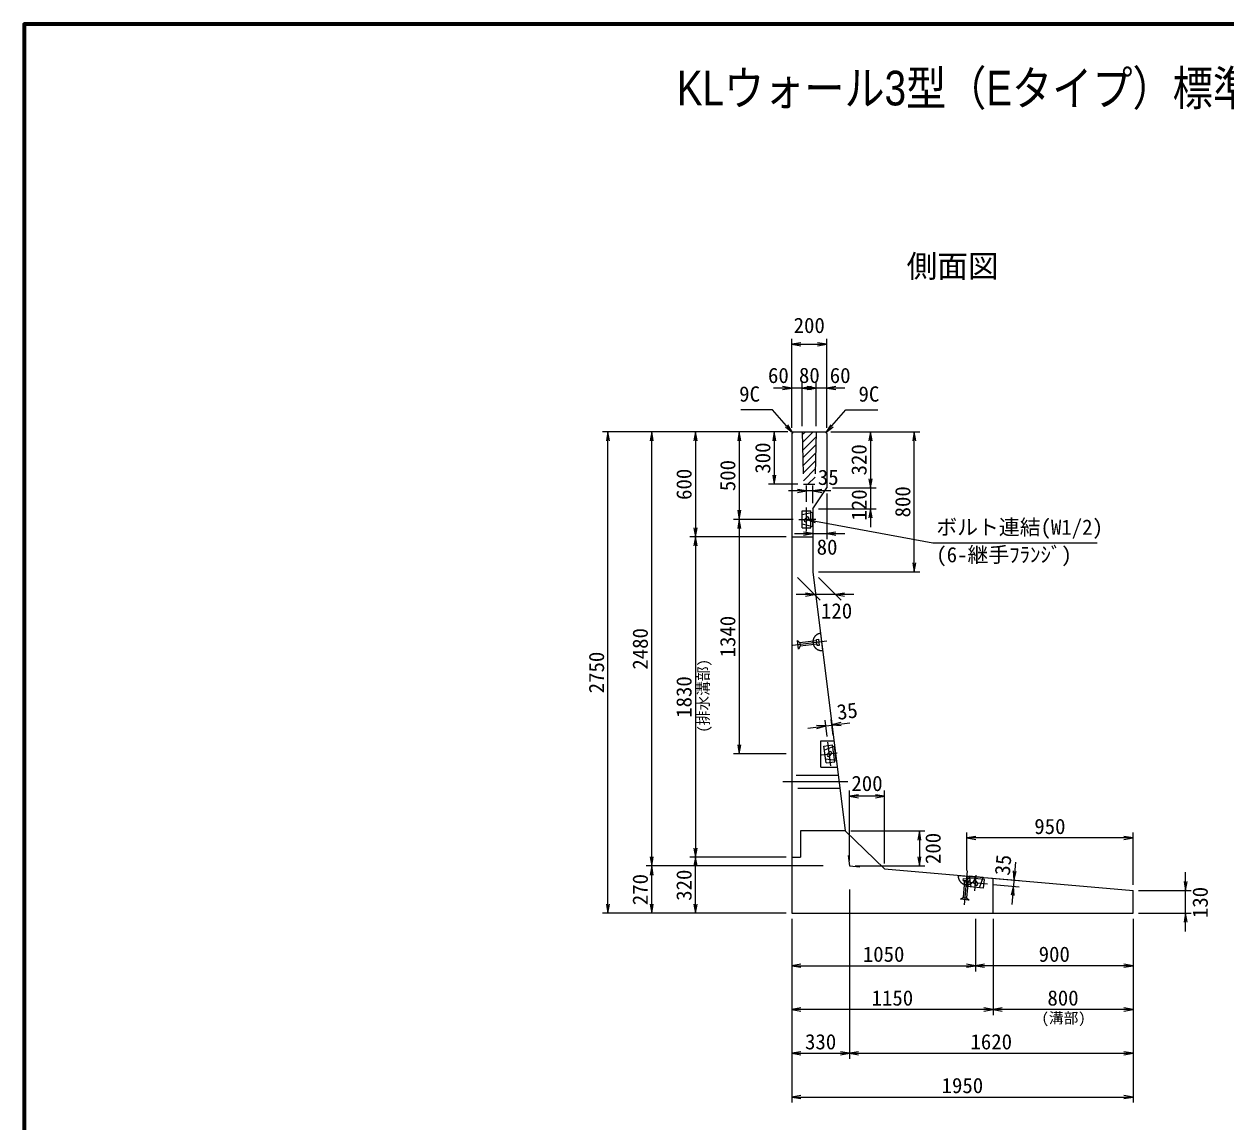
# Model space of a CAD drawing. Units: millimetres at full size, sheet at 1:40. Extents: x 124888 to 140688, y 10657 to 21690.
# Drawn here: x 124888 to 131755, y 15418 to 21690 of the extents above; entities that cross this region are included whole.
import ezdxf
from ezdxf.enums import TextEntityAlignment as Align

# ---------------------------------------------------------------- set-up
doc = ezdxf.new("R2010")
doc.units = ezdxf.units.MM
doc.header["$LTSCALE"] = 40
doc.linetypes.add('CHAIN', pattern=[18.5, 12, -1.5, 3.5, -1.5])
doc.linetypes.add('DASHED', pattern=[7.5, 6, -1.5])
for name, color, linetype, lineweight in [('01図枠', 1, 'Continuous', 70), ('中心', 6, 'CHAIN', 9), ('外形線', 7, 'Continuous', 13), ('寸法', 2, 'Continuous', 9), ('細線', 4, 'Continuous', 9)]:
    doc.layers.add(name, color=color, linetype=linetype, lineweight=lineweight)
doc.layers.add('文字', color=7, linetype='Continuous')
doc.styles.add('ＭＳ ゴシック', font='')
doc.styles.add('ＭＳ Ｐゴシック', font='')
doc.styles.get('ＭＳ ゴシック').set_extended_font_data('MS Gothic')
doc.styles.get('ＭＳ Ｐゴシック').set_extended_font_data('MS PGothic')

# ---------------------------------------------------------------- blocks, each defined once
blk = doc.blocks.new('open_arrow')
at = {"color": 0, "linetype": 'Continuous', "lineweight": -2}
blk.add_lwpolyline([(7.5, 1.25), (0, 0), (7.5, -1.25)], dxfattribs=at)

msp = doc.modelspace()

# ---------------------------------------------------------------- hatches: boundary and pattern name
at = {"layer": '細線'}
h = msp.add_hatch(dxfattribs=at)
h.set_pattern_fill('USER', color=256, style=0, pattern_type=2)
h.set_pattern_definition([(45, (3652.49, 14176.44), (-22.45064, 22.45064), [])])
h.paths.add_polyline_path([(129414.09, 19360.68), (129334.09, 19360.68), (129341.59, 19060.68), (129406.59, 19060.68)])

# ---------------------------------------------------------------- linework, layer by layer
at = {"layer": '01図枠'}
msp.add_lwpolyline([(124887.54, 10809.99), (140687.54, 10809.99), (140687.54, 21689.99), (124887.54, 21689.99)], close=True, dxfattribs=at)
at = {"layer": '中心'}
for p, q in [((129359.09, 18792.18), (129359.09, 18929.18)), ((129314.09, 18860.68), (129404.09, 18860.68)), ((129473.86, 18164.4), (129280.36, 18140.21)), ((129497.31, 17452.7), (129480.32, 17588.65)), ((129444.16, 17515.09), (129533.47, 17526.26)), ((129594.48, 17360.68), (129224.09, 17360.68)), ((130276.67, 16852.66), (130259.88, 16658.39)), ((130320.21, 16738.49), (130327.96, 16828.16)), ((130392.34, 16777.43), (130255.84, 16789.22))]:
    msp.add_line(p, q, dxfattribs=at)
at = {"layer": '外形線'}
for p, q in [((129283.09, 19360.68), (129274.09, 19351.68)), ((129274.09, 19351.68), (129274.09, 16610.68)), ((129283.09, 19360.68), (129465.09, 19360.68)), ((129465.09, 19360.68), (129474.09, 19351.68)), ((129474.09, 19351.68), (129474.09, 19040.68)), ((129394.09, 18920.68), (129474.09, 19040.68)), ((129394.09, 18920.68), (129394.09, 18560.68)), ((129394.09, 18560.68), (129579.09, 17080.68)), ((129579.09, 17080.68), (129804.09, 16863.39)), ((129596.65, 16940.23), (129604.09, 16880.68)), ((129604.09, 16880.68), (129663.88, 16875.51)), ((129804.09, 16863.39), (131224.09, 16740.68)), ((131224.09, 16610.68), (131224.09, 16740.68)), ((129274.09, 16610.68), (131224.09, 16610.68))]:
    msp.add_line(p, q, dxfattribs=at)
at = {"layer": '外形線', "linetype": 'DASHED'}
for p, q in [((129334.09, 19360.68), (129341.59, 19060.68)), ((129414.09, 19360.68), (129406.59, 19060.68)), ((129341.59, 19060.68), (129406.59, 19060.68))]:
    msp.add_line(p, q, dxfattribs=at)
at = {"layer": '寸法'}
for p, q in [((129274.09, 19383.68), (129274.09, 19892.68)), ((129274.09, 19860.68), (129474.09, 19860.68)), ((129474.09, 19383.68), (129474.09, 19892.68)), ((129274.09, 19383.68), (129274.09, 19642.68)), ((129334.09, 19392.68), (129334.09, 19642.68)), ((129334.09, 19392.68), (129334.09, 19642.68)), ((129414.09, 19392.68), (129414.09, 19642.68)), ((129414.09, 19392.68), (129414.09, 19642.68)), ((129474.09, 19383.68), (129474.09, 19642.68)), ((129438.09, 19610.68), (129170.09, 19610.68)), ((129578.09, 19610.68), (129310.09, 19610.68)), ((129438.09, 19610.68), (129310.09, 19610.68)), ((129251.09, 19360.68), (128192.09, 19360.68)), ((128224.09, 16610.68), (128224.09, 19360.68)), ((129251.09, 19360.68), (128442.09, 19360.68)), ((128474.09, 16880.68), (128474.09, 19360.68)), ((129251.09, 19360.68), (128692.09, 19360.68)), ((128724.09, 19360.68), (128724.09, 18760.68)), ((129251.09, 19360.68), (128942.09, 19360.68)), ((128974.09, 19360.68), (128974.09, 18860.68)), ((129251.09, 19360.68), (129142.09, 19360.68)), ((129174.09, 19360.68), (129174.09, 19060.68)), ((129497.09, 19360.68), (130006.09, 19360.68)), ((129497.09, 19360.68), (129756.09, 19360.68)), ((129724.09, 19360.68), (129724.09, 19040.68)), ((129974.09, 18560.68), (129974.09, 19360.68)), ((129724.09, 19144.68), (129724.09, 18816.68)), ((129309.59, 19060.68), (129142.09, 19060.68)), ((129359.09, 18961.18), (129359.09, 19054.87)), ((129394.09, 18952.68), (129394.09, 19054.87)), ((129506.09, 19040.68), (129756.09, 19040.68)), ((129506.09, 19040.68), (129756.09, 19040.68)), ((129498.09, 19022.87), (129255.09, 19022.87)), ((129474.09, 19008.68), (129474.09, 18747.6)), ((129394.09, 18888.68), (129394.09, 18747.6)), ((129426.09, 18920.68), (129756.09, 18920.68)), ((129282.09, 18860.68), (128942.09, 18860.68)), ((129282.09, 18860.68), (128942.09, 18860.68)), ((128974.09, 18860.68), (128974.09, 17520.68)), ((129242.09, 18760.68), (128692.09, 18760.68)), ((129242.09, 18760.68), (128692.09, 18760.68)), ((128724.09, 18760.68), (128724.09, 16930.68)), ((129290.09, 18779.6), (129578.09, 18779.6)), ((129426.09, 18560.68), (130006.09, 18560.68)), ((129306.09, 18528.68), (129436.21, 18398.56)), ((129426.09, 18528.68), (129556.21, 18398.56)), ((129628.21, 18430.56), (129300.21, 18430.56)), ((129365.5, 17668.73), (129606.63, 17698.87)), ((129476.35, 17620.4), (129464.73, 17713.38)), ((129510.75, 17627.43), (129499.46, 17717.72)), ((129242.09, 17520.68), (128942.09, 17520.68)), ((129604.09, 16912.68), (129604.09, 17311.13)), ((129804.09, 16895.39), (129804.09, 17311.13)), ((129804.09, 17279.13), (129604.09, 17279.13)), ((129611.09, 17080.68), (130035.16, 17080.68)), ((130003.16, 17080.68), (130003.16, 16880.68)), ((130274.09, 16854.77), (130274.09, 17072.68)), ((131224.09, 17040.68), (130274.09, 17040.68)), ((131224.09, 16772.68), (131224.09, 17072.68)), ((129242.09, 16930.68), (128692.09, 16930.68)), ((129242.09, 16930.68), (128692.09, 16930.68)), ((128724.09, 16610.68), (128724.09, 16930.68)), ((130552.83, 16903.07), (130531.9, 16660.98)), ((129453.9, 16880.68), (128442.09, 16880.68)), ((129453.9, 16880.68), (128442.09, 16880.68)), ((128474.09, 16610.68), (128474.09, 16880.68)), ((129636.09, 16880.68), (130035.16, 16880.68)), ((131524.09, 16506.68), (131524.09, 16844.68)), ((130398.84, 16811.99), (130575.75, 16796.7)), ((130424.22, 16774.67), (130572.74, 16761.83)), ((129604.09, 16746.13), (129604.09, 15778.68)), ((129604.09, 16746.13), (129604.09, 15778.68)), ((131256.09, 16740.68), (131556.09, 16740.68)), ((129242.09, 16610.68), (128192.09, 16610.68)), ((129242.09, 16610.68), (128442.09, 16610.68)), ((129242.09, 16610.68), (128692.09, 16610.68)), ((129274.09, 16578.68), (129274.09, 15528.68)), ((129274.09, 16578.68), (129274.09, 15778.68)), ((129274.09, 16578.68), (129274.09, 16028.68)), ((129274.09, 16578.68), (129274.09, 16278.68)), ((130324.09, 16578.68), (130324.09, 16278.68)), ((130324.09, 16578.68), (130324.09, 16278.68)), ((130424.09, 16578.68), (130424.09, 16028.68)), ((130424.09, 16578.68), (130424.09, 16028.68)), ((131224.09, 16578.68), (131224.09, 15528.68)), ((131224.09, 16578.68), (131224.09, 15778.68)), ((131224.09, 16578.68), (131224.09, 16278.68)), ((131224.09, 16578.68), (131224.09, 16028.68)), ((131256.09, 16610.68), (131556.09, 16610.68)), ((129274.09, 16310.68), (130324.09, 16310.68)), ((131224.09, 16310.68), (130324.09, 16310.68)), ((130424.09, 16060.68), (129274.09, 16060.68)), ((131224.09, 16060.68), (130424.09, 16060.68)), ((129274.09, 15810.68), (129604.09, 15810.68)), ((129604.09, 15810.68), (131224.09, 15810.68)), ((129274.09, 15560.68), (131224.09, 15560.68))]:
    msp.add_line(p, q, dxfattribs=at)
at = {"layer": '寸法', "color": 3, "linetype": 'DASHED'}
for p, q in [((129438.01, 18209.35), (129450.17, 18112)), ((129313.23, 18119.15), (129307.02, 18168.79)), ((129307.02, 18168.79), (129320.46, 18155.35)), ((129322.94, 18135.48), (129313.23, 18119.15)), ((129416.05, 18167.3), (129320.46, 18155.35)), ((129320.46, 18155.35), (129322.94, 18135.48)), ((129418.54, 18147.43), (129322.94, 18135.48)), ((129415.07, 18175.19), (129426.97, 18176.68)), ((129419.53, 18139.47), (129415.07, 18175.19)), ((129431.44, 18140.95), (129419.53, 18139.47)), ((129426.97, 18176.68), (129431.44, 18140.95)), ((130225.22, 16827), (130322.96, 16818.55)), ((130261.75, 16796.74), (130253.46, 16700.76)), ((130253.83, 16797.42), (130254.86, 16809.38)), ((130289.7, 16794.33), (130253.83, 16797.42)), ((130254.86, 16809.38), (130290.73, 16806.28)), ((130281.7, 16795.02), (130273.41, 16699.04)), ((130290.73, 16806.28), (130289.7, 16794.33)), ((130237.51, 16690.43), (130253.46, 16700.76)), ((130287.35, 16686.13), (130237.51, 16690.43)), ((130253.46, 16700.76), (130273.41, 16699.04)), ((130273.41, 16699.04), (130287.35, 16686.13))]:
    msp.add_line(p, q, dxfattribs=at)
at = {"layer": '寸法'}
for points in [[(129278.57, 19356.15), (129244.39, 19395.34), (129164.61, 19486.82), (128982.87, 19486.82)], [(129469.61, 19356.15), (129503.79, 19395.34), (129583.57, 19486.82), (129765.31, 19486.82)], [(129359.09, 18860.68), (129410.21, 18851.14), (130079.99, 18726.21), (131018.59, 18726.21)]]:
    msp.add_lwpolyline(points, dxfattribs=at)
at = {"layer": '寸法', "color": 3, "linetype": 'DASHED'}
for centre, start, end in [((129444.09, 18160.68), 97.12502, 277.12502), ((130274.09, 16822.77), 175.06078, 355.06078)]:
    msp.add_arc(centre, 49.05, start, end, dxfattribs=at)
at = {"layer": '細線'}
for p, q in [((129334.09, 18812.18), (129334.09, 18909.18)), ((129334.09, 18909.18), (129384.09, 18909.18)), ((129384.09, 18812.18), (129384.09, 18909.18)), ((129359.09, 18871.99), (129347.78, 18860.68)), ((129370.4, 18860.68), (129359.09, 18849.36)), ((129274.09, 18760.68), (129394.09, 18760.68)), ((129334.09, 18812.18), (129384.09, 18812.18)), ((129439.71, 17595.68), (129514.71, 17595.68)), ((129439.71, 17445.68), (129439.71, 17595.68)), ((129457.99, 17565.7), (129507.61, 17571.9)), ((129470.03, 17469.45), (129457.99, 17565.7)), ((129487.41, 17531.9), (129477.59, 17519.27)), ((129500.04, 17522.08), (129490.22, 17509.45)), ((129519.64, 17475.65), (129507.61, 17571.9)), ((129439.71, 17445.68), (129533.46, 17445.68)), ((129470.03, 17469.45), (129519.64, 17475.65)), ((129324.09, 17080.68), (129324.09, 16930.68)), ((129579.09, 17080.68), (129324.09, 17080.68)), ((129274.09, 16930.68), (129324.09, 16930.68)), ((130273.62, 16762.59), (130277.92, 16812.41)), ((130370.26, 16754.24), (130273.62, 16762.59)), ((130374.56, 16804.05), (130277.92, 16812.41)), ((130312.82, 16784.3), (130323.12, 16772.05)), ((130325.06, 16794.59), (130335.36, 16782.35)), ((130370.26, 16754.24), (130374.56, 16804.05)), ((130424.09, 16610.68), (130424.09, 16809.81))]:
    msp.add_line(p, q, dxfattribs=at)
at = {"layer": '細線', "linetype": 'DASHED'}
for p, q in [((129394.09, 18900.68), (129334.09, 18885.68)), ((129394.09, 18820.68), (129394.09, 18900.68)), ((129334.09, 18835.68), (129394.09, 18820.68)), ((129518.59, 17564.71), (129460.91, 17542.38)), ((129528.51, 17485.33), (129518.59, 17564.71)), ((129467.11, 17492.77), (129528.51, 17485.33)), ((129539.4, 17398.18), (129274.09, 17398.18)), ((129548.78, 17323.18), (129274.09, 17323.18)), ((130287.25, 16821.64), (130297.03, 16760.57)), ((130366.95, 16814.75), (130287.25, 16821.64)), ((130346.84, 16756.26), (130366.95, 16814.75))]:
    msp.add_line(p, q, dxfattribs=at)
at = {"layer": '細線'}
for centre, start, end in [((129353.43, 18855.02), 135, 315), ((129364.75, 18866.33), 315, 135), ((129483.91, 17514.36), 142.12502, 322.12502), ((129493.73, 17526.99), 322.12502, 142.12502), ((130318.94, 16789.45), 40.06078, 220.06078), ((130329.24, 16777.2), 220.06078, 40.06078)]:
    msp.add_arc(centre, 8, start, end, dxfattribs=at)

# ---------------------------------------------------------------- block references
at = {"layer": '寸法', "xscale": 6.93, "yscale": 6.93}
for p in [(129274.09, 19860.68), (129334.09, 19610.68), (129334.09, 19610.68), (129474.09, 19610.68), (129394.09, 19022.87), (129474.09, 18779.6), (129524.21, 18430.56), (129604.09, 17279.13), (130274.09, 17040.68), (129274.09, 16310.68), (130324.09, 16310.68), (129274.09, 16060.68), (130424.09, 16060.68), (129274.09, 15810.68), (129604.09, 15810.68), (129274.09, 15560.68)]:
    msp.add_blockref('open_arrow', p, dxfattribs=at)
for p, rotation in [((129474.09, 19860.68), 180), ((129274.09, 19610.68), 180), ((129414.09, 19610.68), 180), ((129414.09, 19610.68), 180), ((129278.57, 19356.15), 131.1), ((129469.61, 19356.15), 48.9), ((128224.09, 19360.68), 270), ((128474.09, 19360.68), 270), ((128724.09, 19360.68), 270), ((128974.09, 19360.68), 270), ((129174.09, 19360.68), 270), ((129724.09, 19360.68), 270), ((129974.09, 19360.68), 270), ((129174.09, 19060.68), 90), ((129724.09, 19040.68), 90), ((129724.09, 19040.68), 90), ((129359.09, 19022.87), 180), ((128974.09, 18860.68), 90), ((129724.09, 18920.68), 270), ((128974.09, 18860.68), 270), ((129359.09, 18860.68), 349.4), ((128724.09, 18760.68), 90), ((128724.09, 18760.68), 270), ((129394.09, 18779.6), 180), ((129974.09, 18560.68), 90), ((129404.21, 18430.56), 180), ((129468.7, 17681.62), 187.1), ((129503.43, 17685.97), 7.1), ((128974.09, 17520.68), 90), ((129804.09, 17279.13), 180), ((130003.16, 17080.68), 270), ((131224.09, 17040.68), 180), ((128724.09, 16930.68), 90), ((128474.09, 16880.68), 90), ((128724.09, 16930.68), 270), ((130003.16, 16880.68), 90), ((128474.09, 16880.68), 270), ((130543.87, 16799.46), 85.1), ((130540.86, 16764.59), 265.1), ((131524.09, 16740.68), 90), ((128224.09, 16610.68), 90), ((128474.09, 16610.68), 90), ((128724.09, 16610.68), 90), ((131524.09, 16610.68), 270), ((130324.09, 16310.68), 180), ((131224.09, 16310.68), 180), ((130424.09, 16060.68), 180), ((131224.09, 16060.68), 180), ((129604.09, 15810.68), 180), ((131224.09, 15810.68), 180), ((131224.09, 15560.68), 180)]:
    msp.add_blockref('open_arrow', p, dxfattribs=dict(at, rotation=rotation))

# ---------------------------------------------------------------- texts
at = {"layer": '寸法', "style": 'ＭＳ ゴシック'}
for s, p in [('200', (129374.09, 19968.68)), ('60', (129197.76, 19682.89)), ('80', (129374.68, 19683.47)), ('60', (129550.75, 19682.89)), ('35', (129482.59, 19100.82)), ('80', (129475.94, 18702.39)), ('120', (129530.44, 18337.91)), ('200', (129704.09, 17352.23)), ('950', (130749.09, 17106.68)), ('1050', (129799.09, 16376.68)), ('900', (130774.09, 16376.68)), ('1150', (129849.09, 16126.68)), ('800', (130824.09, 16126.68)), ('330', (129439.09, 15876.68)), ('1620', (130414.09, 15876.68)), ('1950', (130249.09, 15626.68))]:
    msp.add_text(s, height=87.35, dxfattribs=at).set_placement(p, align=Align.MIDDLE_CENTER)
msp.add_text('9C', height=87.35, dxfattribs=at).set_placement((129092.61, 19506.82), align=Align.BOTTOM_RIGHT)
for s, p in [('9C', (129655.57, 19506.82)), ('ボルト連結(W1/2)', (130099.99, 18746.21))]:
    msp.add_text(s, height=87.35, dxfattribs=at).set_placement(p, align=Align.BOTTOM_LEFT)
for s, rotation, p in [('300', 90, (129108.09, 19210.68)), ('320', 90, (129658.09, 19200.68)), ('500', 90, (128908.09, 19110.68)), ('600', 90, (128658.09, 19060.68)), ('120', 90, (129658.95, 18942.96)), ('800', 90, (129908.09, 18960.68)), ('1340', 90, (128908.09, 18190.68)), ('2480', 90, (128408.09, 18120.68)), ('2750', 90, (128158.09, 17985.68)), ('1830', 90, (128658.09, 17845.68)), ('35', 7.125, (129591.01, 17765.79)), ('200', 90, (130081.07, 16980.68)), ('35', 85.061, (130481.18, 16885.93)), ('270', 90, (128408.09, 16745.68)), ('320', 90, (128658.09, 16770.68)), ('130', 90, (131607.53, 16671.97))]:
    msp.add_text(s, height=87.35, rotation=rotation, dxfattribs=at).set_placement(p, align=Align.MIDDLE_CENTER)
at = {"layer": '寸法', "color": 3, "style": 'ＭＳ ゴシック'}
msp.add_text('(6-継手ﾌﾗﾝｼﾞ)', height=87.35, dxfattribs=at).set_placement((130099.99, 18702.6), align=Align.TOP_LEFT)
msp.add_text('(排水溝部)', height=61.71, rotation=90, dxfattribs=at).set_placement((128818.73, 17642.05), align=Align.BOTTOM_LEFT)
msp.add_text('(溝部)', height=61.71, dxfattribs=at).set_placement((130701.33, 15963.11), align=Align.BOTTOM_LEFT)
at = {"layer": '文字', "style": 'ＭＳ Ｐゴシック', "width": 0.85}
msp.add_text(' KLウォール3型（Eタイプ）標準部構造図\u3000\u3000\u3000\u3000\u3000\u3000\u3000\u3000\u3000\u3000\u3000\u3000\u3000\u3000 \u3000\u3000\u3000\u3000', height=197.9, dxfattribs=at).set_placement((132787.54, 21165.77), align=Align.BOTTOM_CENTER)
at = {"layer": '文字', "style": 'ＭＳ Ｐゴシック'}
msp.add_text(' 側面図 ', height=128.7, dxfattribs=at).set_placement((130193.46, 20204.06), align=Align.BOTTOM_CENTER)

doc.saveas('drawing.dxf')
